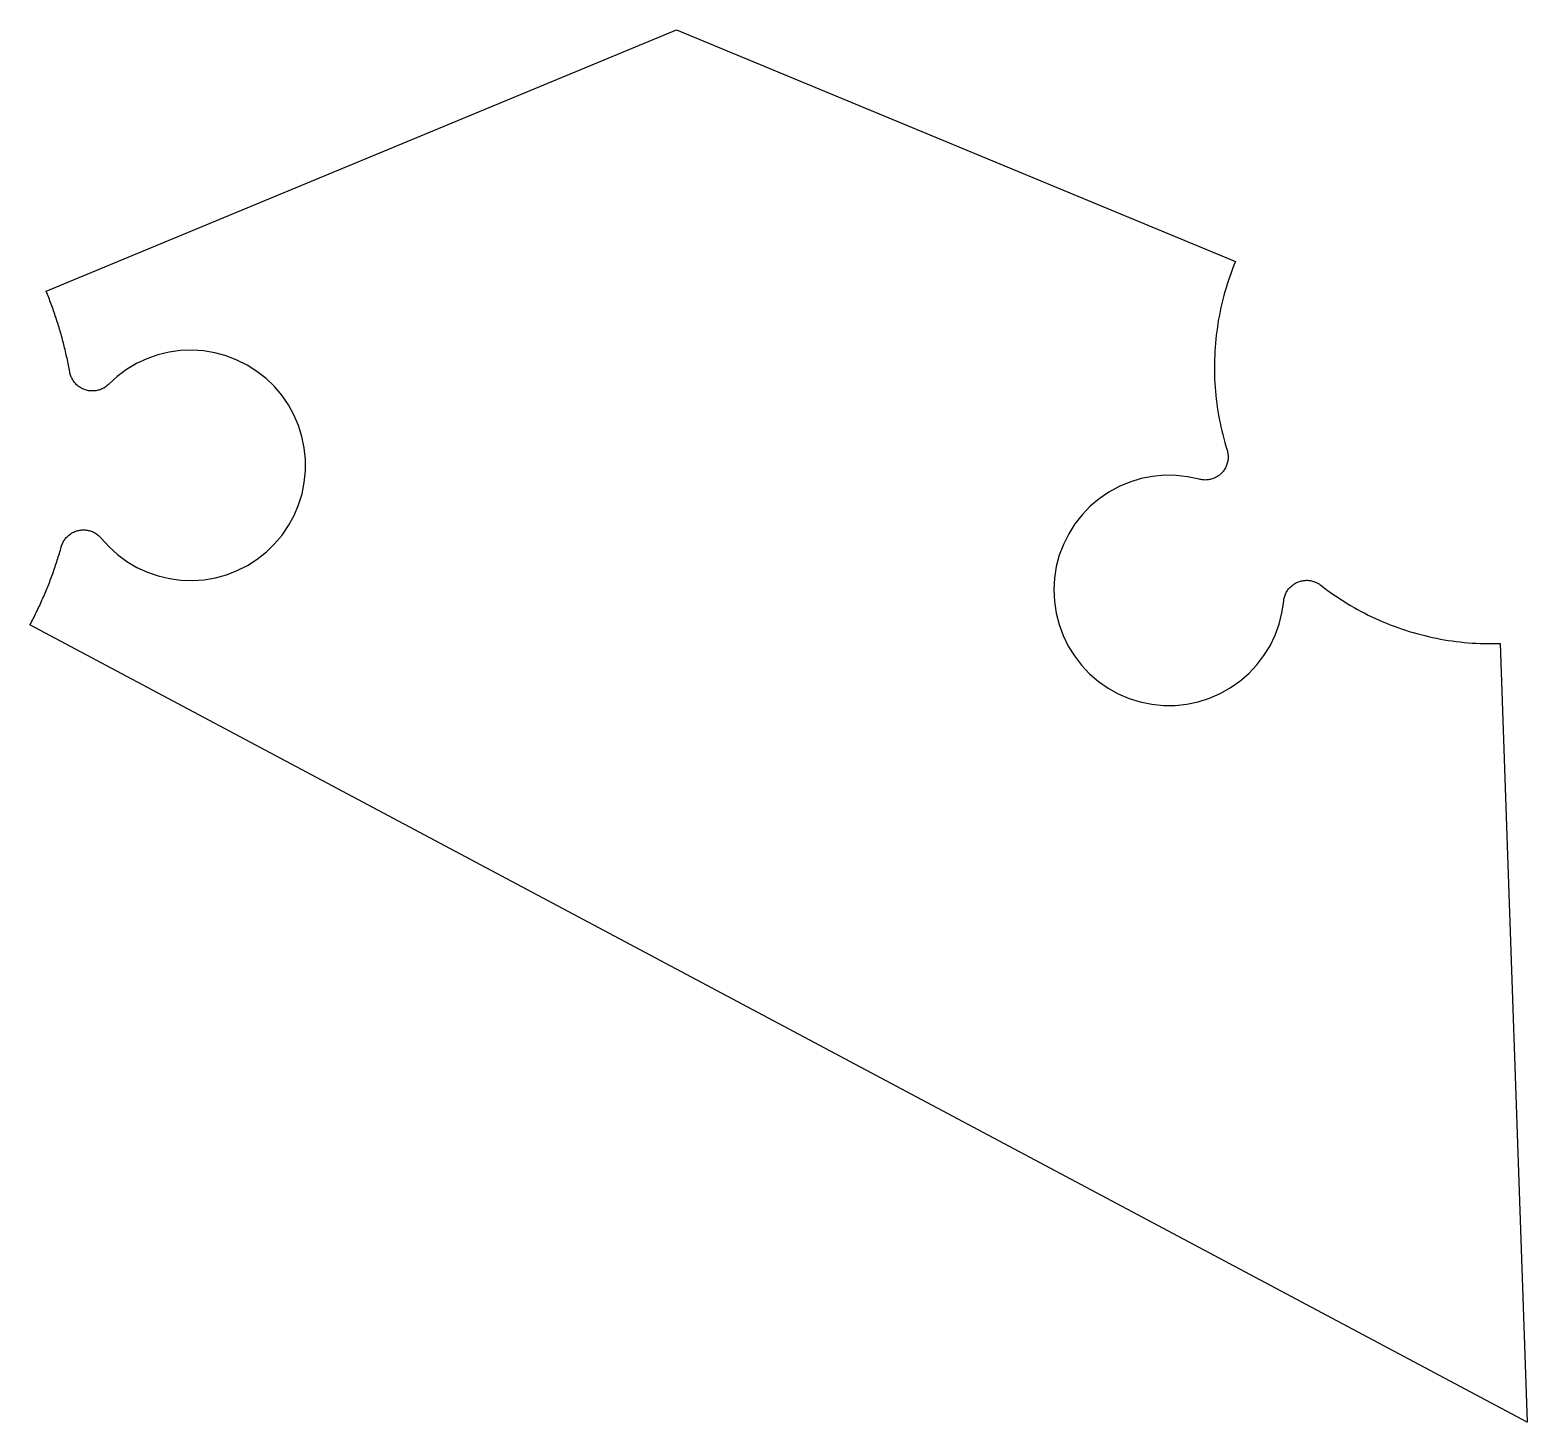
# Model space of a CAD drawing. Header units: metres. Extents: x 21.9 to 86.9, y -81.1 to -20.7.
import ezdxf

# ---------------------------------------------------------------- set-up
doc = ezdxf.new("R2010")
doc.units = ezdxf.units.M

msp = doc.modelspace()

# ---------------------------------------------------------------- linework, layer by layer
at = {"layer": 'Polygon'}
for p, q in [((22.628, -32.049), (50, -20.711)), ((50, -20.711), (74.269, -30.763)), ((74.14, -31.087), (74.079, -31.25)), ((74.203, -30.925), (74.14, -31.087)), ((74.269, -30.763), (74.203, -30.925)), ((73.911, -31.745), (73.86, -31.912)), ((73.965, -31.579), (73.911, -31.745)), ((74.021, -31.414), (73.965, -31.579)), ((74.079, -31.25), (74.021, -31.414)), ((22.657, -32.119), (22.628, -32.049)), ((22.686, -32.19), (22.657, -32.119)), ((22.714, -32.261), (22.686, -32.19)), ((22.742, -32.332), (22.714, -32.261)), ((22.77, -32.403), (22.742, -32.332)), ((22.798, -32.474), (22.77, -32.403)), ((22.825, -32.546), (22.798, -32.474)), ((73.721, -32.416), (73.68, -32.585)), ((73.765, -32.247), (73.721, -32.416)), ((73.811, -32.079), (73.765, -32.247)), ((73.86, -31.912), (73.811, -32.079)), ((22.852, -32.617), (22.825, -32.546)), ((22.878, -32.689), (22.852, -32.617)), ((22.904, -32.761), (22.878, -32.689)), ((22.93, -32.833), (22.904, -32.761)), ((22.956, -32.905), (22.93, -32.833)), ((22.981, -32.977), (22.956, -32.905)), ((23.006, -33.049), (22.981, -32.977)), ((23.03, -33.121), (23.006, -33.049)), ((23.055, -33.194), (23.03, -33.121)), ((73.57, -33.096), (73.538, -33.267)), ((73.604, -32.925), (73.57, -33.096)), ((73.641, -32.755), (73.604, -32.925)), ((73.68, -32.585), (73.641, -32.755)), ((23.079, -33.267), (23.055, -33.194)), ((23.102, -33.339), (23.079, -33.267)), ((23.126, -33.412), (23.102, -33.339)), ((23.148, -33.485), (23.126, -33.412)), ((23.171, -33.558), (23.148, -33.485)), ((23.193, -33.631), (23.171, -33.558)), ((23.215, -33.704), (23.193, -33.631)), ((23.237, -33.777), (23.215, -33.704)), ((23.258, -33.851), (23.237, -33.777)), ((73.459, -33.784), (73.437, -33.957)), ((73.483, -33.611), (73.459, -33.784)), ((73.509, -33.439), (73.483, -33.611)), ((73.538, -33.267), (73.509, -33.439)), ((23.279, -33.924), (23.258, -33.851)), ((23.3, -33.998), (23.279, -33.924)), ((23.32, -34.071), (23.3, -33.998)), ((23.34, -34.145), (23.32, -34.071)), ((23.36, -34.219), (23.34, -34.145)), ((23.379, -34.293), (23.36, -34.219)), ((23.398, -34.367), (23.379, -34.293)), ((23.417, -34.441), (23.398, -34.367)), ((23.435, -34.515), (23.417, -34.441)), ((73.402, -34.303), (73.388, -34.477)), ((73.418, -34.13), (73.402, -34.303)), ((73.437, -33.957), (73.418, -34.13)), ((23.453, -34.59), (23.435, -34.515)), ((23.471, -34.664), (23.453, -34.59)), ((23.488, -34.738), (23.471, -34.664)), ((23.505, -34.813), (23.488, -34.738)), ((23.522, -34.887), (23.505, -34.813)), ((23.538, -34.962), (23.522, -34.887)), ((23.554, -35.037), (23.538, -34.962)), ((23.57, -35.112), (23.554, -35.037)), ((27.008, -34.986), (26.554, -35.198)), ((27.482, -34.82), (27.008, -34.986)), ((27.969, -34.702), (27.482, -34.82)), ((28.466, -34.634), (27.969, -34.702)), ((28.967, -34.616), (28.466, -34.634)), ((29.467, -34.648), (28.967, -34.616)), ((29.962, -34.73), (29.467, -34.648)), ((30.445, -34.862), (29.962, -34.73)), ((30.914, -35.041), (30.445, -34.862)), ((31.362, -35.266), (30.914, -35.041)), ((73.361, -34.999), (73.357, -35.173)), ((73.367, -34.825), (73.361, -34.999)), ((73.376, -34.651), (73.367, -34.825)), ((73.388, -34.477), (73.376, -34.651)), ((23.585, -35.186), (23.57, -35.112)), ((23.6, -35.261), (23.585, -35.186)), ((23.615, -35.336), (23.6, -35.261)), ((23.629, -35.411), (23.615, -35.336)), ((23.643, -35.487), (23.629, -35.411)), ((23.656, -35.562), (23.643, -35.487)), ((23.665, -35.606), (23.656, -35.562)), ((23.677, -35.65), (23.665, -35.606)), ((23.69, -35.694), (23.677, -35.65)), ((23.705, -35.737), (23.69, -35.694)), ((23.721, -35.779), (23.705, -35.737)), ((26.124, -35.455), (25.721, -35.753)), ((26.554, -35.198), (26.124, -35.455)), ((31.785, -35.534), (31.362, -35.266)), ((32.179, -35.844), (31.785, -35.534)), ((73.357, -35.173), (73.355, -35.347)), ((73.355, -35.347), (73.356, -35.522)), ((73.356, -35.522), (73.36, -35.696)), ((73.36, -35.696), (73.366, -35.87)), ((23.74, -35.82), (23.721, -35.779)), ((23.761, -35.861), (23.74, -35.82)), ((23.783, -35.9), (23.761, -35.861)), ((23.808, -35.939), (23.783, -35.9)), ((23.834, -35.976), (23.808, -35.939)), ((23.861, -36.012), (23.834, -35.976)), ((23.891, -36.047), (23.861, -36.012)), ((23.922, -36.08), (23.891, -36.047)), ((23.954, -36.112), (23.922, -36.08)), ((23.988, -36.143), (23.954, -36.112)), ((24.023, -36.172), (23.988, -36.143)), ((24.059, -36.199), (24.023, -36.172)), ((24.097, -36.225), (24.059, -36.199)), ((24.135, -36.249), (24.097, -36.225)), ((24.175, -36.271), (24.135, -36.249)), ((24.216, -36.291), (24.175, -36.271)), ((24.257, -36.309), (24.216, -36.291)), ((24.3, -36.326), (24.257, -36.309)), ((24.343, -36.34), (24.3, -36.326)), ((24.386, -36.353), (24.343, -36.34)), ((24.431, -36.363), (24.386, -36.353)), ((24.475, -36.372), (24.431, -36.363)), ((24.52, -36.378), (24.475, -36.372)), ((24.566, -36.383), (24.52, -36.378)), ((24.611, -36.385), (24.566, -36.383)), ((24.656, -36.386), (24.611, -36.385)), ((24.702, -36.384), (24.656, -36.386)), ((24.747, -36.38), (24.702, -36.384)), ((24.792, -36.374), (24.747, -36.38)), ((24.837, -36.366), (24.792, -36.374)), ((24.881, -36.356), (24.837, -36.366)), ((24.925, -36.344), (24.881, -36.356)), ((24.968, -36.331), (24.925, -36.344)), ((25.011, -36.315), (24.968, -36.331)), ((25.053, -36.297), (25.011, -36.315)), ((25.094, -36.277), (25.053, -36.297)), ((25.134, -36.256), (25.094, -36.277)), ((25.173, -36.232), (25.134, -36.256)), ((25.211, -36.207), (25.173, -36.232)), ((25.248, -36.181), (25.211, -36.207)), ((25.283, -36.152), (25.248, -36.181)), ((25.317, -36.122), (25.283, -36.152)), ((25.35, -36.091), (25.317, -36.122)), ((25.721, -35.753), (25.35, -36.091)), ((32.54, -36.192), (32.179, -35.844)), ((32.865, -36.574), (32.54, -36.192)), ((73.366, -35.87), (73.375, -36.044)), ((73.375, -36.044), (73.386, -36.218)), ((73.386, -36.218), (73.4, -36.392)), ((73.4, -36.392), (73.416, -36.565)), ((33.149, -36.987), (32.865, -36.574)), ((33.391, -37.426), (33.149, -36.987)), ((73.416, -36.565), (73.435, -36.738)), ((73.435, -36.738), (73.457, -36.911)), ((73.457, -36.911), (73.48, -37.084)), ((33.588, -37.887), (33.391, -37.426)), ((73.48, -37.084), (73.507, -37.256)), ((73.507, -37.256), (73.536, -37.428)), ((73.536, -37.428), (73.567, -37.599)), ((73.567, -37.599), (73.601, -37.77)), ((33.738, -38.366), (33.588, -37.887)), ((73.601, -37.77), (73.637, -37.941)), ((73.637, -37.941), (73.676, -38.111)), ((73.676, -38.111), (73.717, -38.28)), ((73.717, -38.28), (73.761, -38.448)), ((33.838, -38.857), (33.738, -38.366)), ((33.89, -39.355), (33.838, -38.857)), ((73.761, -38.448), (73.807, -38.616)), ((73.807, -38.616), (73.856, -38.784)), ((73.856, -38.784), (73.907, -38.95)), ((73.907, -38.95), (73.919, -38.993)), ((73.919, -38.993), (73.929, -39.037)), ((33.89, -39.857), (33.89, -39.355)), ((73.87, -39.648), (73.851, -39.688)), ((73.887, -39.606), (73.87, -39.648)), ((73.902, -39.564), (73.887, -39.606)), ((73.915, -39.522), (73.902, -39.564)), ((73.926, -39.479), (73.915, -39.522)), ((73.935, -39.435), (73.926, -39.479)), ((73.929, -39.037), (73.938, -39.08)), ((73.942, -39.391), (73.935, -39.435)), ((73.938, -39.08), (73.945, -39.124)), ((73.948, -39.347), (73.942, -39.391)), ((73.945, -39.124), (73.949, -39.169)), ((73.951, -39.302), (73.948, -39.347)), ((73.949, -39.169), (73.952, -39.213)), ((73.952, -39.258), (73.951, -39.302)), ((73.952, -39.213), (73.952, -39.258)), ((33.841, -40.356), (33.89, -39.857)), ((70.176, -40.19), (69.689, -40.338)), ((70.674, -40.092), (70.176, -40.19)), ((71.181, -40.046), (70.674, -40.092)), ((71.689, -40.051), (71.181, -40.046)), ((72.194, -40.108), (71.689, -40.051)), ((72.691, -40.215), (72.194, -40.108)), ((72.734, -40.226), (72.691, -40.215)), ((72.778, -40.235), (72.734, -40.226)), ((72.822, -40.242), (72.778, -40.235)), ((72.867, -40.246), (72.822, -40.242)), ((72.911, -40.249), (72.867, -40.246)), ((72.956, -40.25), (72.911, -40.249)), ((73, -40.249), (72.956, -40.25)), ((73.045, -40.246), (73, -40.249)), ((73.089, -40.241), (73.045, -40.246)), ((73.133, -40.234), (73.089, -40.241)), ((73.176, -40.225), (73.133, -40.234)), ((73.22, -40.214), (73.176, -40.225)), ((73.262, -40.201), (73.22, -40.214)), ((73.304, -40.186), (73.262, -40.201)), ((73.346, -40.169), (73.304, -40.186)), ((73.386, -40.151), (73.346, -40.169)), ((73.426, -40.131), (73.386, -40.151)), ((73.465, -40.109), (73.426, -40.131)), ((73.503, -40.085), (73.465, -40.109)), ((73.539, -40.06), (73.503, -40.085)), ((73.575, -40.033), (73.539, -40.06)), ((73.609, -40.004), (73.575, -40.033)), ((73.642, -39.974), (73.609, -40.004)), ((73.674, -39.943), (73.642, -39.974)), ((73.704, -39.91), (73.674, -39.943)), ((73.732, -39.876), (73.704, -39.91)), ((73.759, -39.841), (73.732, -39.876)), ((73.785, -39.804), (73.759, -39.841)), ((73.809, -39.766), (73.785, -39.804)), ((73.831, -39.728), (73.809, -39.766)), ((73.851, -39.688), (73.831, -39.728)), ((33.595, -41.326), (33.742, -40.847)), ((33.742, -40.847), (33.841, -40.356)), ((68.774, -40.778), (68.354, -41.065)), ((69.22, -40.534), (68.774, -40.778)), ((69.689, -40.338), (69.22, -40.534)), ((33.4, -41.788), (33.595, -41.326)), ((67.966, -41.393), (67.613, -41.759)), ((68.354, -41.065), (67.966, -41.393)), ((32.876, -42.642), (33.159, -42.228)), ((33.159, -42.228), (33.4, -41.788)), ((67.299, -42.159), (67.028, -42.589)), ((67.613, -41.759), (67.299, -42.159)), ((23.376, -42.935), (23.399, -42.896)), ((23.399, -42.896), (23.423, -42.858)), ((23.423, -42.858), (23.449, -42.821)), ((23.449, -42.821), (23.477, -42.785)), ((23.477, -42.785), (23.507, -42.75)), ((23.507, -42.75), (23.538, -42.717)), ((23.538, -42.717), (23.57, -42.685)), ((23.57, -42.685), (23.604, -42.655)), ((23.604, -42.655), (23.639, -42.626)), ((23.639, -42.626), (23.676, -42.599)), ((23.676, -42.599), (23.713, -42.574)), ((23.713, -42.574), (23.752, -42.55)), ((23.752, -42.55), (23.792, -42.528)), ((23.792, -42.528), (23.833, -42.508)), ((23.833, -42.508), (23.875, -42.49)), ((23.875, -42.49), (23.917, -42.474)), ((23.917, -42.474), (23.96, -42.459)), ((23.96, -42.459), (24.004, -42.447)), ((24.004, -42.447), (24.048, -42.437)), ((24.048, -42.437), (24.093, -42.428)), ((24.093, -42.428), (24.138, -42.422)), ((24.138, -42.422), (24.183, -42.418)), ((24.183, -42.418), (24.229, -42.416)), ((24.229, -42.416), (24.274, -42.416)), ((24.274, -42.416), (24.32, -42.418)), ((24.32, -42.418), (24.365, -42.422)), ((24.365, -42.422), (24.41, -42.428)), ((24.41, -42.428), (24.455, -42.436)), ((24.455, -42.436), (24.499, -42.446)), ((24.499, -42.446), (24.543, -42.458)), ((24.543, -42.458), (24.586, -42.473)), ((24.586, -42.473), (24.628, -42.489)), ((24.628, -42.489), (24.67, -42.507)), ((24.67, -42.507), (24.711, -42.527)), ((24.711, -42.527), (24.751, -42.548)), ((24.751, -42.548), (24.79, -42.572)), ((24.79, -42.572), (24.828, -42.597)), ((24.828, -42.597), (24.864, -42.624)), ((24.864, -42.624), (24.9, -42.653)), ((24.9, -42.653), (24.934, -42.683)), ((24.934, -42.683), (24.966, -42.715)), ((24.966, -42.715), (24.997, -42.748)), ((24.997, -42.748), (25.027, -42.782)), ((25.027, -42.782), (25.363, -43.154)), ((32.553, -43.025), (32.876, -42.642)), ((67.028, -42.589), (66.801, -43.044)), ((23.16, -43.585), (23.183, -43.512)), ((23.183, -43.512), (23.205, -43.439)), ((23.205, -43.439), (23.227, -43.366)), ((23.227, -43.366), (23.248, -43.292)), ((23.248, -43.292), (23.269, -43.219)), ((23.269, -43.219), (23.29, -43.145)), ((23.29, -43.145), (23.303, -43.102)), ((23.303, -43.102), (23.319, -43.059)), ((23.319, -43.059), (23.336, -43.017)), ((23.336, -43.017), (23.355, -42.976)), ((23.355, -42.976), (23.376, -42.935)), ((25.363, -43.154), (25.736, -43.49)), ((25.736, -43.49), (26.139, -43.787)), ((31.8, -43.686), (32.193, -43.374)), ((32.193, -43.374), (32.553, -43.025)), ((66.622, -43.52), (66.492, -44.011)), ((66.801, -43.044), (66.622, -43.52)), ((22.944, -44.238), (22.969, -44.166)), ((22.969, -44.166), (22.994, -44.094)), ((22.994, -44.094), (23.019, -44.021)), ((23.019, -44.021), (23.043, -43.949)), ((23.043, -43.949), (23.067, -43.876)), ((23.067, -43.876), (23.091, -43.804)), ((23.091, -43.804), (23.115, -43.731)), ((23.115, -43.731), (23.138, -43.658)), ((23.138, -43.658), (23.16, -43.585)), ((26.139, -43.787), (26.571, -44.042)), ((26.571, -44.042), (27.026, -44.253)), ((30.463, -44.364), (30.931, -44.183)), ((30.931, -44.183), (31.378, -43.956)), ((31.378, -43.956), (31.8, -43.686)), ((66.492, -44.011), (66.413, -44.513)), ((22.701, -44.881), (22.729, -44.81)), ((22.729, -44.81), (22.757, -44.739)), ((22.757, -44.739), (22.785, -44.668)), ((22.785, -44.668), (22.812, -44.596)), ((22.812, -44.596), (22.839, -44.525)), ((22.839, -44.525), (22.866, -44.453)), ((22.866, -44.453), (22.892, -44.382)), ((22.892, -44.382), (22.918, -44.31)), ((22.918, -44.31), (22.944, -44.238)), ((27.026, -44.253), (27.5, -44.417)), ((27.5, -44.417), (27.988, -44.532)), ((27.988, -44.532), (28.485, -44.599)), ((28.485, -44.599), (28.986, -44.615)), ((28.986, -44.615), (29.486, -44.581)), ((29.486, -44.581), (29.98, -44.497)), ((29.98, -44.497), (30.463, -44.364)), ((66.413, -44.513), (66.385, -45.021)), ((76.7, -44.852), (76.734, -44.824)), ((76.734, -44.824), (76.769, -44.797)), ((76.769, -44.797), (76.806, -44.771)), ((76.806, -44.771), (76.843, -44.747)), ((76.843, -44.747), (76.882, -44.725)), ((76.882, -44.725), (76.922, -44.705)), ((76.922, -44.705), (76.962, -44.686)), ((76.962, -44.686), (77.004, -44.67)), ((77.004, -44.67), (77.046, -44.655)), ((77.046, -44.655), (77.088, -44.642)), ((77.088, -44.642), (77.131, -44.631)), ((77.131, -44.631), (77.175, -44.622)), ((77.175, -44.622), (77.219, -44.614)), ((77.219, -44.614), (77.263, -44.609)), ((77.263, -44.609), (77.308, -44.606)), ((77.308, -44.606), (77.352, -44.605)), ((77.352, -44.605), (77.397, -44.605)), ((77.397, -44.605), (77.441, -44.608)), ((77.441, -44.608), (77.486, -44.613)), ((77.486, -44.613), (77.53, -44.619)), ((77.53, -44.619), (77.573, -44.628)), ((77.573, -44.628), (77.617, -44.639)), ((77.617, -44.639), (77.66, -44.651)), ((77.66, -44.651), (77.702, -44.665)), ((77.702, -44.665), (77.743, -44.682)), ((77.743, -44.682), (77.784, -44.7)), ((77.784, -44.7), (77.824, -44.72)), ((77.824, -44.72), (77.863, -44.741)), ((77.863, -44.741), (77.901, -44.765)), ((77.901, -44.765), (77.938, -44.79)), ((77.938, -44.79), (77.973, -44.816)), ((77.973, -44.816), (78.112, -44.922)), ((22.432, -45.514), (22.463, -45.444)), ((22.463, -45.444), (22.494, -45.374)), ((22.494, -45.374), (22.524, -45.304)), ((22.524, -45.304), (22.555, -45.234)), ((22.555, -45.234), (22.584, -45.164)), ((22.584, -45.164), (22.614, -45.093)), ((22.614, -45.093), (22.643, -45.023)), ((22.643, -45.023), (22.672, -44.952)), ((22.672, -44.952), (22.701, -44.881)), ((66.385, -45.021), (66.409, -45.529)), ((76.363, -45.511), (76.368, -45.467)), ((76.368, -45.467), (76.375, -45.423)), ((76.375, -45.423), (76.384, -45.379)), ((76.384, -45.379), (76.395, -45.336)), ((76.395, -45.336), (76.408, -45.293)), ((76.408, -45.293), (76.423, -45.251)), ((76.423, -45.251), (76.44, -45.21)), ((76.44, -45.21), (76.458, -45.169)), ((76.458, -45.169), (76.478, -45.129)), ((76.478, -45.129), (76.5, -45.091)), ((76.5, -45.091), (76.524, -45.053)), ((76.524, -45.053), (76.55, -45.016)), ((76.55, -45.016), (76.577, -44.981)), ((76.577, -44.981), (76.605, -44.947)), ((76.605, -44.947), (76.635, -44.914)), ((76.635, -44.914), (76.667, -44.882)), ((76.667, -44.882), (76.7, -44.852)), ((78.112, -44.922), (78.251, -45.027)), ((78.251, -45.027), (78.392, -45.129)), ((78.392, -45.129), (78.535, -45.229)), ((78.535, -45.229), (78.679, -45.327)), ((78.679, -45.327), (78.825, -45.423)), ((78.825, -45.423), (78.972, -45.516)), ((22.104, -46.204), (22.138, -46.136)), ((22.138, -46.136), (22.172, -46.067)), ((22.172, -46.067), (22.205, -45.999)), ((22.205, -45.999), (22.239, -45.93)), ((22.239, -45.93), (22.272, -45.861)), ((22.272, -45.861), (22.304, -45.792)), ((22.304, -45.792), (22.337, -45.723)), ((22.337, -45.723), (22.369, -45.653)), ((22.369, -45.653), (22.4, -45.584)), ((22.4, -45.584), (22.432, -45.514)), ((66.409, -45.529), (66.484, -46.032)), ((66.484, -46.032), (66.61, -46.524)), ((76.165, -46.507), (76.289, -46.014)), ((76.289, -46.014), (76.363, -45.511)), ((78.972, -45.516), (79.12, -45.608)), ((79.12, -45.608), (79.269, -45.697)), ((79.269, -45.697), (79.42, -45.785)), ((79.42, -45.785), (79.572, -45.87)), ((79.572, -45.87), (79.725, -45.953)), ((79.725, -45.953), (79.88, -46.033)), ((79.88, -46.033), (80.035, -46.112)), ((80.035, -46.112), (80.192, -46.188)), ((21.928, -46.543), (21.964, -46.476)), ((86.93, -81.15), (21.928, -46.543)), ((21.964, -46.476), (21.999, -46.408)), ((21.999, -46.408), (22.034, -46.34)), ((22.034, -46.34), (22.069, -46.272)), ((22.069, -46.272), (22.104, -46.204)), ((66.61, -46.524), (66.785, -47.002)), ((75.992, -46.985), (76.165, -46.507)), ((80.192, -46.188), (80.35, -46.262)), ((80.35, -46.262), (80.509, -46.333)), ((80.509, -46.333), (80.669, -46.402)), ((80.669, -46.402), (80.83, -46.469)), ((80.83, -46.469), (80.992, -46.534)), ((80.992, -46.534), (81.154, -46.596)), ((81.154, -46.596), (81.318, -46.656)), ((81.318, -46.656), (81.482, -46.713)), ((81.482, -46.713), (81.648, -46.768)), ((81.648, -46.768), (81.814, -46.821)), ((66.785, -47.002), (67.008, -47.459)), ((75.504, -47.876), (75.771, -47.443)), ((75.771, -47.443), (75.992, -46.985)), ((81.814, -46.821), (81.981, -46.871)), ((81.981, -46.871), (82.148, -46.919)), ((82.148, -46.919), (82.317, -46.964)), ((82.317, -46.964), (82.485, -47.007)), ((82.485, -47.007), (82.655, -47.048)), ((82.655, -47.048), (82.825, -47.086)), ((82.825, -47.086), (82.996, -47.121)), ((82.996, -47.121), (83.167, -47.154)), ((83.167, -47.154), (83.338, -47.185)), ((83.338, -47.185), (83.51, -47.213)), ((83.51, -47.213), (83.682, -47.238)), ((83.682, -47.238), (83.855, -47.261)), ((83.855, -47.261), (84.028, -47.282)), ((84.028, -47.282), (84.202, -47.3)), ((84.202, -47.3), (84.375, -47.315)), ((84.375, -47.315), (84.549, -47.328)), ((84.549, -47.328), (84.723, -47.339)), ((84.723, -47.339), (84.897, -47.347)), ((84.897, -47.347), (85.071, -47.352)), ((85.071, -47.352), (85.245, -47.355)), ((85.245, -47.355), (85.419, -47.355)), ((85.419, -47.355), (85.594, -47.353)), ((85.594, -47.353), (85.768, -47.348)), ((85.768, -47.348), (86.93, -81.15)), ((67.008, -47.459), (67.276, -47.891)), ((67.276, -47.891), (67.586, -48.293)), ((75.195, -48.279), (75.504, -47.876)), ((67.586, -48.293), (67.936, -48.662)), ((67.936, -48.662), (68.322, -48.993)), ((74.462, -48.982), (74.847, -48.649)), ((74.847, -48.649), (75.195, -48.279)), ((68.322, -48.993), (68.739, -49.284)), ((68.739, -49.284), (69.183, -49.531)), ((73.603, -49.523), (74.046, -49.274)), ((74.046, -49.274), (74.462, -48.982)), ((69.183, -49.531), (69.651, -49.731)), ((69.651, -49.731), (70.136, -49.883)), ((70.136, -49.883), (70.634, -49.985)), ((70.634, -49.985), (71.14, -50.036)), ((71.14, -50.036), (71.648, -50.035)), ((71.648, -50.035), (72.154, -49.982)), ((72.154, -49.982), (72.651, -49.878)), ((72.651, -49.878), (73.136, -49.725)), ((73.136, -49.725), (73.603, -49.523))]:
    msp.add_line(p, q, dxfattribs=at)

doc.saveas('drawing.dxf')
